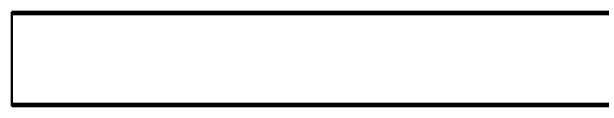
# Paper-space layout 'Layout1' of a CAD drawing. Header units: millimetres. Extents: x 69 to 348, y 30 to 269.
# Drawn here: x 178.4 to 190.54, y 237.8 to 239.73 of the extents above; entities that cross this region are included whole.
import ezdxf

# ---------------------------------------------------------------- set-up
doc = ezdxf.new("R2010")
doc.units = ezdxf.units.MM
doc.layers.add('170', color=7, linetype='Continuous', true_color=0xffffff)

psp = doc.layouts.get("Layout1")

# ---------------------------------------------------------------- linework, layer by layer
at = {"layer": '170', "color": 155, "linetype": 'Continuous', "lineweight": 50}
for p, q in [((195.803, 239.734), (178.398, 239.734)), ((195.803, 239.685), (178.398, 239.685)), ((178.398, 237.85), (193.429, 237.85)), ((178.398, 237.802), (193.429, 237.802))]:
    psp.add_line(p, q, dxfattribs=at)
for points in [[(178.398, 239.685), (178.398, 239.734)], [(178.398, 237.802), (178.398, 237.85)]]:
    psp.add_open_spline(points, degree=1, dxfattribs=at)
psp.add_open_spline([(178.398, 237.85), (178.398, 237.973), (178.398, 238.768), (178.398, 239.227), (178.398, 239.685)], degree=1, knots=[0, 0, 0.066985, 0.500006, 0.750003, 1, 1], dxfattribs=at)

doc.saveas('drawing.dxf')
